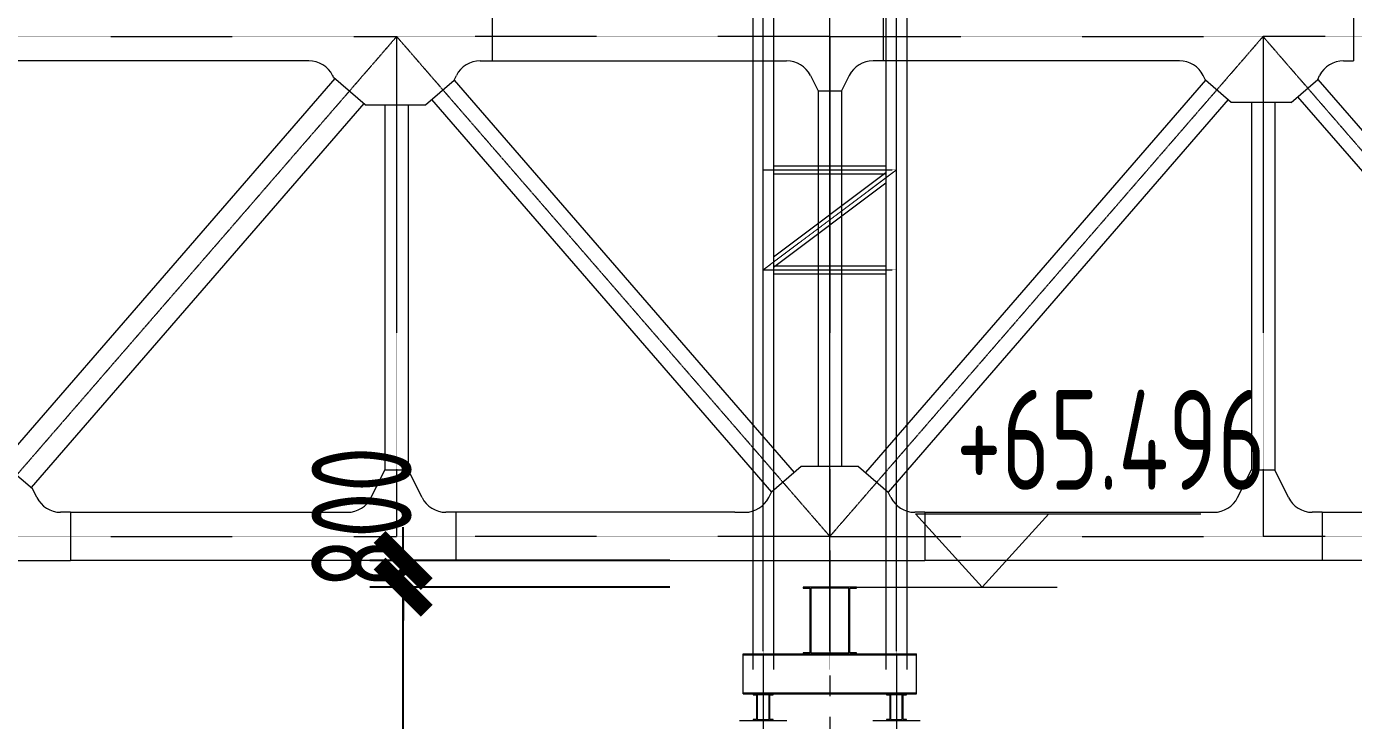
# Model space of a CAD drawing. Extents: x -2876908 to 633791, y -1383861 to 872234.
# Drawn here: x -569928 to -530106, y 744369 to 765193 of the extents above; entities that cross this region are included whole.
import ezdxf
from ezdxf.enums import TextEntityAlignment as Align

# ---------------------------------------------------------------- set-up
doc = ezdxf.new("R2010")
doc.units = 0
doc.header["$LTSCALE"] = 5
doc.header["$MEASUREMENT"] = 0
doc.linetypes.add('CENTER', pattern=[2, 1.25, -0.25, 0.25, -0.25])
doc.layers.get('0').update_dxf_attribs({"linetype": 'CONTINUOUS', "lineweight": 25})
doc.layers.get('DEFPOINTS').update_dxf_attribs({"color": 35, "linetype": 'CONTINUOUS', "lineweight": 13})
for name, color, linetype, lineweight in [('3中心线', 6, 'CENTER', 18), ('5标注', 3, 'CONTINUOUS', 15), ('6文本', 7, 'CONTINUOUS', 15), ('7边界线', 8, 'CONTINUOUS', 15), ('8轮廓线', 4, 'CONTINUOUS', 15), ('DIM', 3, 'CONTINUOUS', 0)]:
    doc.layers.add(name, color=color, linetype=linetype, lineweight=lineweight)
doc.styles.add('TSSD_Dimension', font='tssdeng.shx', dxfattribs={"width": 0.7, "bigfont": 'hztxt.shx'})
doc.styles.add('TSSD_NORM', font='tssdeng.shx', dxfattribs={"width": 0.7, "bigfont": 'hztxt.shx'})
doc.dimstyles.new('TSSD_100_100', dxfattribs={"dimtxt": 300, "dimasz": 100, "dimexe": 100, "dimexo": 250, "dimgap": 100, "dimtad": 1, "dimdec": 0, "dimzin": 0, "dimdsep": 46, "dimtxsty": 'TSSD_Dimension', "dimblk": 'ARCHTICK', "dimblk1": 'ARCHTICK', "dimblk2": 'ARCHTICK', "dimcen": 0, "dimdle": 100, "dimclrt": 7, "dimadec": 0, "dimazin": 0, "dimtfac": 1, "dimtdec": 0, "dimtix": 1, "dimtmove": 2, "dimatfit": 3, "dimfxl": 1, "dimtolj": 1, "dimtzin": 0, "dimarcsym": 0})

# ---------------------------------------------------------------- blocks, each defined once
blk = doc.blocks.new('f234w2')
at = {"layer": '3中心线'}
for p, q in [((115704, 1526), (102704, -13474)), ((102704, 1526), (115704, 1526)), ((115704, 1526), (128704, -13474)), ((128704, 1526), (115704, 1526)), ((115704, 1526), (115704, -13474)), ((141704, 1526), (128704, -13474)), ((128704, 1526), (141704, 1526)), ((128704, 1526), (128704, -13474)), ((141704, 1526), (154704, -13474)), ((154704, 1526), (141704, 1526)), ((141704, 1526), (141704, -13474)), ((102704, -13474), (115704, -13474)), ((128704, -13474), (115704, -13474)), ((128704, -13474), (141704, -13474)), ((154704, -13474), (141704, -13474))]:
    blk.add_line(p, q, dxfattribs=at)
at = {"layer": '7边界线'}
for p, q in [((118566, 2150), (118566, 800)), ((130300, 2150), (130300, 800)), ((144418, 2150), (144418, 800)), ((112820, 800), (104298, 800)), ((113068, 800), (112768, 800)), ((118213, 800), (118513, 800)), ((118266, 800), (118566, 800)), ((118566, 800), (127109, 800)), ((127107, 800), (127407, 800)), ((130300, 800), (130000, 800)), ((138841, 800), (130298, 800)), ((139141, 800), (138841, 800)), ((139194, 800), (138841, 800)), ((144118, 800), (144418, 800)), ((113851, 265), (103866, -11257)), ((113813, 298), (113784, 358)), ((114757, -520), (113813, 298)), ((116574, -519), (117429, 222)), ((117429, 222), (117497, 358)), ((117429, 222), (127635, -11554)), ((128123, 358), (128354, -104)), ((129284, 358), (129054, -104)), ((139978, 222), (129772, -11554)), ((139978, 222), (139910, 358)), ((140751, -449), (139978, 222)), ((142547, -449), (143345, 242)), ((143345, 242), (143403, 358)), ((143345, 242), (153415, -11376)), ((116749, -368), (126955, -12143)), ((128354, -104), (128354, -11376)), ((128354, -104), (129054, -104)), ((129054, -104), (129054, -11376)), ((140658, -368), (130452, -12143)), ((142741, -282), (152810, -11900)), ((114719, -487), (104733, -12009)), ((114757, -520), (116574, -520)), ((115354, -520), (115354, -11481)), ((116054, -520), (116054, -11481)), ((142547, -449), (140751, -449)), ((141354, -449), (141354, -11481)), ((142054, -449), (142054, -11481)), ((103828, -11224), (104771, -12041)), ((114940, -12308), (115354, -11481)), ((115354, -11481), (116054, -11481)), ((116467, -12308), (116054, -11481)), ((127840, -11376), (126955, -12143)), ((129567, -11376), (127840, -11376)), ((129567, -11376), (130452, -12143)), ((140940, -12308), (141354, -11481)), ((141354, -11481), (142054, -11481)), ((142467, -12308), (142054, -11481)), ((104904, -12308), (104771, -12041)), ((126873, -12308), (126955, -12143)), ((130534, -12308), (130452, -12143)), ((105920, -12750), (105620, -12750)), ((105920, -12750), (113925, -12750)), ((105920, -12750), (105920, -14198)), ((113925, -12750), (114225, -12750)), ((117482, -12750), (117182, -12750)), ((117482, -12750), (117482, -14198)), ((125857, -12750), (117482, -12750)), ((125857, -12750), (126157, -12750)), ((131550, -12750), (131250, -12750)), ((131550, -12750), (139925, -12750)), ((131550, -12750), (131550, -14198)), ((139925, -12750), (140225, -12750)), ((143482, -12750), (143182, -12750)), ((143482, -12750), (143482, -14198)), ((143482, -12750), (151710, -12750)), ((91482, -14198), (105920, -14198)), ((117482, -14198), (105920, -14198)), ((117482, -14198), (131550, -14198)), ((143482, -14198), (131550, -14198)), ((157697, -14198), (143482, -14198))]:
    blk.add_line(p, q, dxfattribs=at)
for centre, start, end in [((113068, 0), 26.5651, 90), ((118213, 0), 90, 153.4349), ((127407, 0), 26.5651, 90), ((130000, 0), 90, 153.4349), ((139194, 0), 26.5651, 90), ((144118, 0), 90, 153.4349), ((105620, -11950), 206.5651, 270), ((114225, -11950), 270, 333.4349), ((117182, -11950), 206.5651, 270), ((126157, -11950), 270, 333.4349), ((131250, -11950), 206.5651, 270), ((140225, -11950), 270, 333.4349), ((143182, -11950), 206.5651, 270)]:
    blk.add_arc(centre, 800, start, end, dxfattribs=at)
blk = doc.blocks.new('立面图')
at = {"layer": '5标注'}
blk.add_blockref('f234w2', (-25830, -2913), dxfattribs=at)
blk = doc.blocks.new('260m跨提升架')
at = {"layer": '3中心线'}
for p, q in [((-3685, -8072), (-3685, 52996)), ((-1685, -8042), (-1685, 52996)), ((315, -8072), (315, 52996)), ((-3685, 6958), (315, 6958)), ((-3685, 3958), (315, 6958)), ((-3685, 3958), (315, 3958))]:
    blk.add_line(p, q, dxfattribs=at)
at = {"layer": '8轮廓线'}
for p, q in [((-4000, 52916), (-4000, -8042)), ((-3370, 52916), (-3370, -8042)), ((0, 52916), (0, -8042)), ((630, 52916), (630, -8042)), ((-3370, 7080), (0, 7080)), ((-3370, 4347), (0, 6874)), ((-3370, 6835), (0, 6835)), ((-3370, 4041), (0, 6568)), ((-3370, 4080), (0, 4080)), ((-3370, 3835), (0, 3835))]:
    blk.add_line(p, q, dxfattribs=at)
blk = doc.blocks.new('_ArchTick')
at = {"color": 0, "linetype": 'ByBlock', "const_width": 0.5}
blk.add_lwpolyline([(-0.707, -0.707), (0.707, 0.707)], dxfattribs=at)
blk = doc.blocks.new('*D1817')
at = {"layer": 'DEFPOINTS', "color": 0, "transparency": 16777216}
for p in [(-558623, 749169), (-548126, 749169), (-548126, 748369)]:
    blk.add_point(p, dxfattribs=at)
at = {"layer": 'DIM', "color": 0, "lineweight": -2, "transparency": 16777216}
for p, q in [((-558623, 749169), (-558623, 750169)), ((-550626, 749169), (-559623, 749169)), ((-558623, 748369), (-558623, 749169)), ((-558623, 748369), (-558623, 747369))]:
    blk.add_line(p, q, dxfattribs=at)
at = {"layer": 'DIM', "color": 0, "linetype": 'ByBlock', "lineweight": -2, "transparency": 16777216}
blk.add_line((-550626, 748369), (-559623, 748369), dxfattribs=at)
at = {"layer": 'DIM', "color": 0, "lineweight": -2, "transparency": 16777216, "xscale": 1000, "yscale": 1000, "zscale": 1000}
for p, rotation in [((-558623, 749169), 270), ((-558623, 748369), 90)]:
    blk.add_blockref('_ArchTick', p, dxfattribs=dict(at, rotation=rotation))
at = {"layer": 'DIM', "color": 7, "transparency": 16777216, "insert": (-559873, 750460), "char_height": 3000, "attachment_point": 5, "rotation": 90, "style": 'TSSD_Dimension'}
blk.add_mtext('\\A1;800', dxfattribs=at)
blk = doc.blocks.new('*D1818')
at = {"layer": 'DEFPOINTS', "color": 0, "transparency": 16777216}
for p in [(-558623, 748369), (-548126, 748369), (-548126, 722570)]:
    blk.add_point(p, dxfattribs=at)
at = {"layer": 'DIM', "color": 0, "lineweight": -2, "transparency": 16777216}
for p, q in [((-558623, 721570), (-558623, 749369)), ((-550626, 748369), (-559623, 748369))]:
    blk.add_line(p, q, dxfattribs=at)
at = {"layer": 'DIM', "color": 0, "linetype": 'ByBlock', "lineweight": -2, "transparency": 16777216}
blk.add_line((-550626, 722570), (-559623, 722570), dxfattribs=at)
at = {"layer": 'DIM', "color": 0, "lineweight": -2, "transparency": 16777216, "xscale": 1000, "yscale": 1000, "zscale": 1000}
for p, rotation in [((-558623, 748369), 90), ((-558623, 722570), 270)]:
    blk.add_blockref('_ArchTick', p, dxfattribs=dict(at, rotation=rotation))
at = {"layer": 'DIM', "color": 7, "transparency": 16777216, "insert": (-561123, 735469), "char_height": 3000, "attachment_point": 5, "rotation": 90, "style": 'TSSD_Dimension'}
blk.add_mtext('\\A1;25800', dxfattribs=at)

msp = doc.modelspace()

# ---------------------------------------------------------------- linework, layer by layer
at = {"layer": '3中心线', "ltscale": 500}
for p, q in [((-545821.106, 749473.228), (-545821.106, 673005.978)), ((-547821.106, 746369.228), (-547821.106, 679568.74)), ((-543821.106, 746369.228), (-543821.106, 679568.74))]:
    msp.add_line(p, q, dxfattribs=at)
at = {"layer": '8轮廓线'}
for p, q in [((-548421.106, 745169.228), (-548421.106, 746369.228)), ((-548421.106, 746369.228), (-543221.106, 746369.228)), ((-548421.106, 746339.228), (-543221.106, 746339.228)), ((-543221.106, 745169.228), (-543221.106, 746369.228)), ((-548421.106, 745199.228), (-543221.106, 745199.228)), ((-548421.106, 745169.228), (-543221.106, 745169.228)), ((-548531.106, 744369.228), (-547111.106, 744369.228)), ((-544531.106, 744369.228), (-543111.106, 744369.228))]:
    msp.add_line(p, q, dxfattribs=at)
for points in [[(-546621.106, 746369.228), (-545021.106, 746369.228), (-545021.106, 746399.228), (-545221.106, 746399.228), (-545221.106, 748339.228), (-545021.106, 748339.228), (-545021.106, 748369.228), (-546621.106, 748369.228), (-546621.106, 748339.228), (-546421.106, 748339.228), (-546421.106, 746399.228), (-546621.106, 746399.228)], [(-546391.106, 746399.228), (-545251.106, 746399.228), (-545251.106, 748339.228), (-546391.106, 748339.228)], [(-548121.106, 744369.228), (-547521.106, 744369.228), (-547521.106, 744397.228), (-547621.106, 744397.228), (-547621.106, 745141.228), (-547521.106, 745141.228), (-547521.106, 745169.228), (-548121.106, 745169.228), (-548121.106, 745141.228), (-548021.106, 745141.228), (-548021.106, 744397.228), (-548121.106, 744397.228)], [(-547997.106, 744397.228), (-547645.106, 744397.228), (-547645.106, 745141.228), (-547997.106, 745141.228)], [(-544121.106, 744369.228), (-543521.106, 744369.228), (-543521.106, 744397.228), (-543621.106, 744397.228), (-543621.106, 745141.228), (-543521.106, 745141.228), (-543521.106, 745169.228), (-544121.106, 745169.228), (-544121.106, 745141.228), (-544021.106, 745141.228), (-544021.106, 744397.228), (-544121.106, 744397.228)], [(-543997.106, 744397.228), (-543645.106, 744397.228), (-543645.106, 745141.228), (-543997.106, 745141.228)]]:
    msp.add_lwpolyline(points, close=True, dxfattribs=at)
at = {"layer": 'DIM'}
msp.add_line((-545021.106, 748369.228), (-538994.211, 748369.228), dxfattribs=at)
at = {"layer": 'DIM', "flags": 128}
msp.add_lwpolyline([(-539248.753, 750569.228), (-541248.753, 748369.228), (-543248.753, 750569.228), (-534682.95, 750569.228)], dxfattribs=at)

# ---------------------------------------------------------------- block references
at = {"layer": '5标注'}
for name, p in [('立面图', (-648694.383, 766279.851)), ('260m跨提升架', (-544136.088, 753935.679))]:
    msp.add_blockref(name, p, dxfattribs=at)

# ---------------------------------------------------------------- texts
at = {"layer": '6文本', "style": 'TSSD_NORM', "width": 0.7}
msp.add_text('+65.496', height=3000, dxfattribs=at).set_placement((-542027.542, 754290.939), align=Align.TOP_LEFT)

# ---------------------------------------------------------------- dimensions: what is measured, and where the dimension line sits
at = {"layer": 'DIM'}
dim = msp.add_linear_dim(base=(-558622.895, 749169.228), p1=(-548126.106, 748369.228), p2=(-548126.106, 749169.228), angle=90, dimstyle='TSSD_100_100', override={"dimtxt": 3000, "dimasz": 1000, "dimexe": 1000, "dimexo": 2500, "dimgap": 1000, "dimdle": 1000}, dxfattribs=at)
dim.commit()
dim.dimension.update_dxf_attribs({"geometry": '*D1817', "text_midpoint": (-559872.895, 750459.612), "dimtype": 160})
dim = msp.add_linear_dim(base=(-558622.895, 748369.228), p1=(-548126.106, 722569.546), p2=(-548126.106, 748369.228), angle=90, dimstyle='TSSD_100_100', override={"dimtxt": 3000, "dimasz": 1000, "dimexe": 1000, "dimexo": 2500, "dimgap": 1000, "dimdle": 1000}, dxfattribs=at)
dim.commit()
dim.dimension.update_dxf_attribs({"geometry": '*D1818', "text_midpoint": (-561122.895, 735469.387)})

doc.saveas('drawing.dxf')
